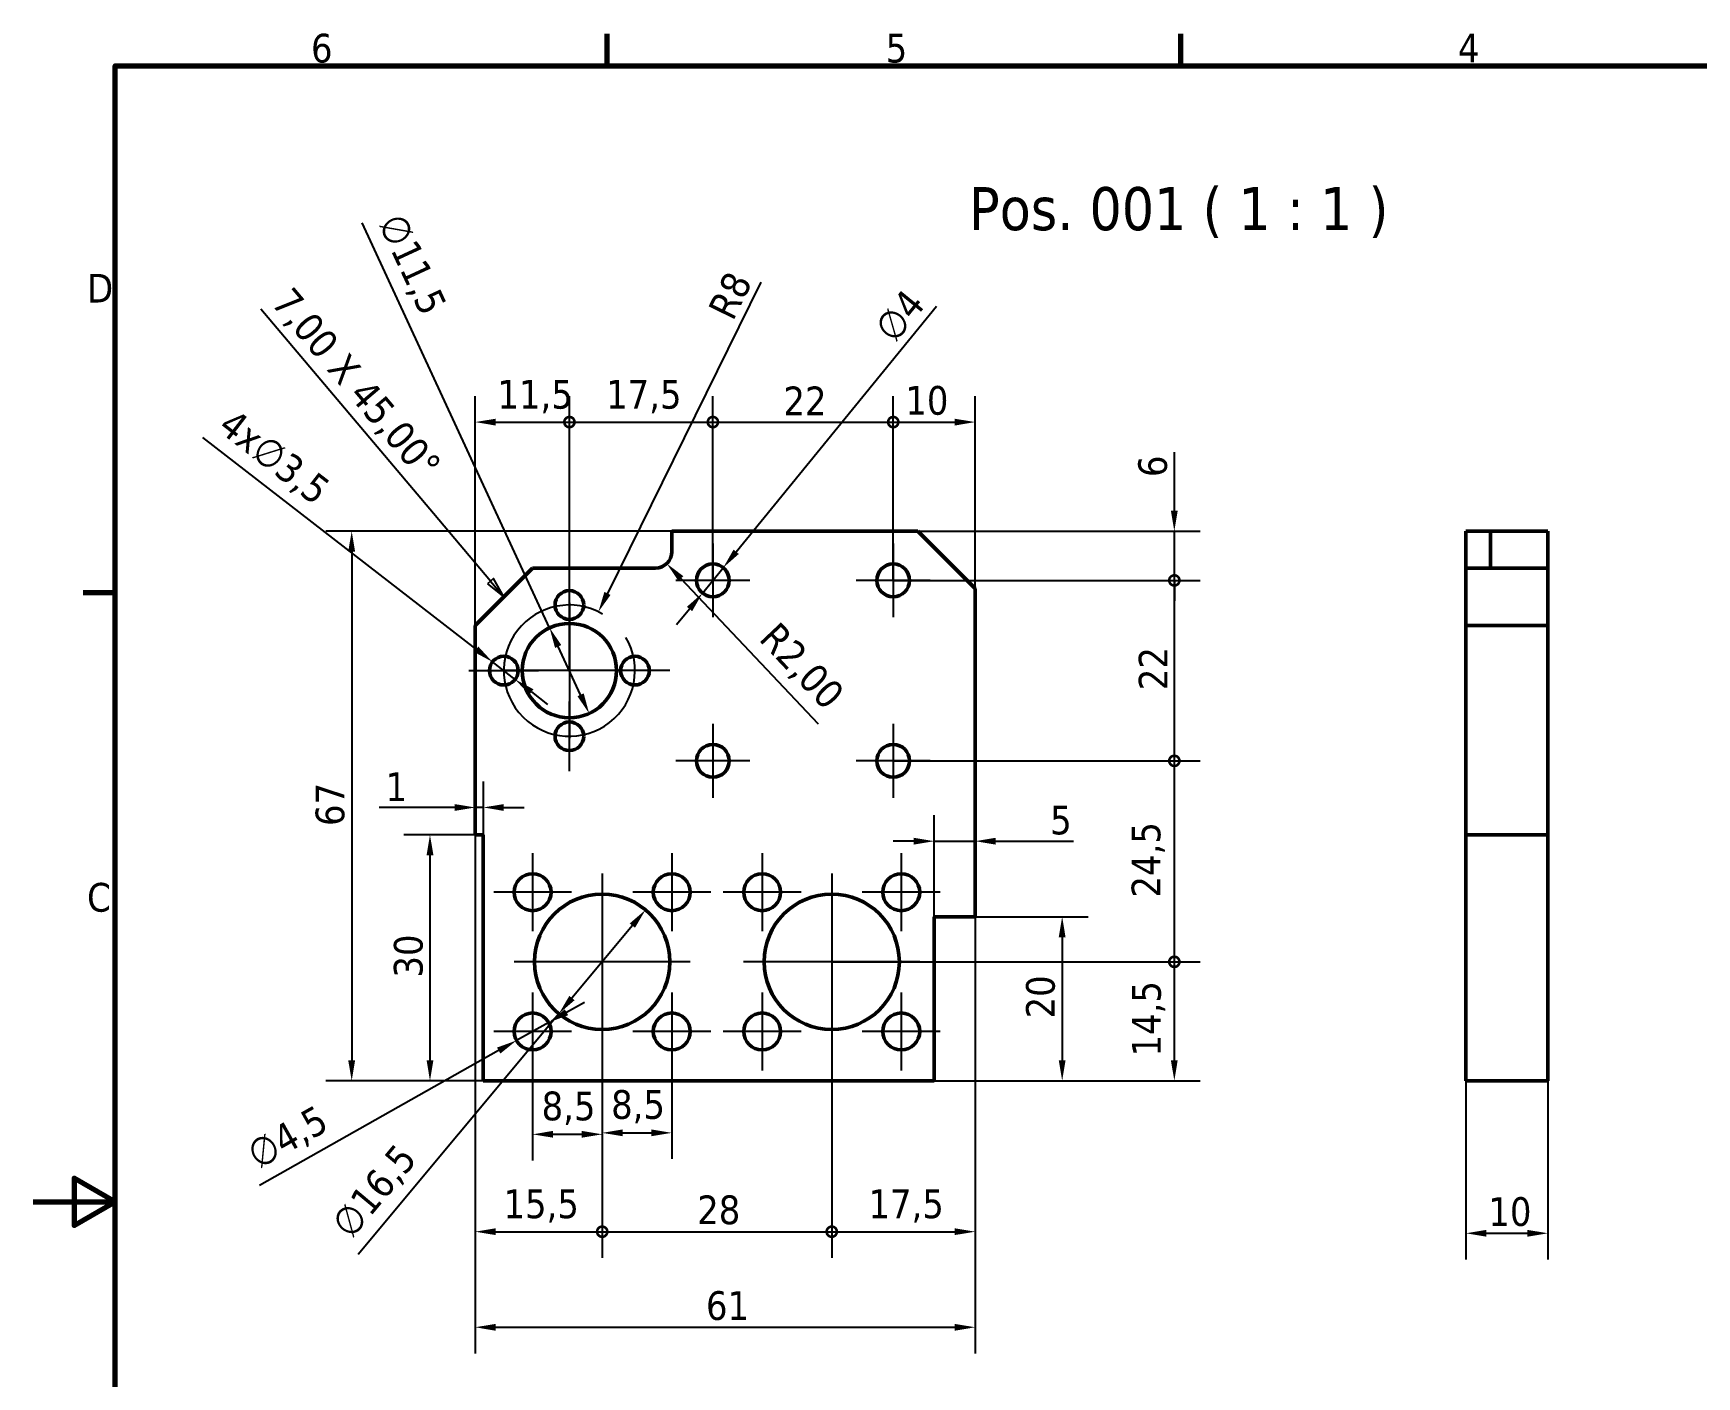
# Model space of a CAD drawing. Header units: millimetres. Extents: x 0 to 420, y 0 to 297.
# Drawn here: x 0 to 202.9, y 127.2 to 291 of the extents above; entities that cross this region are included whole.
import ezdxf

# ---------------------------------------------------------------- set-up
doc = ezdxf.new("R2010")
doc.units = ezdxf.units.MM
for name, color, linetype, lineweight in [('Border (ISO)', 7, 'Continuous', 70), ('Center Mark (ISO)', 7, 'Continuous', 25), ('Centerline (ISO)', 7, 'Continuous', 25), ('Dimension (ISO)', 7, 'Continuous', 25), ('Symbol (ISO)', 7, 'Continuous', 25), ('Visible (ISO)', 7, 'Continuous', 50)]:
    doc.layers.add(name, color=color, linetype=linetype, lineweight=lineweight)
doc.styles.add('Label Text (ISO)', font='tahoma.ttf')
doc.styles.add('Note Text (ISO)', font='tahoma.ttf')
doc.dimstyles.new('Default (ISO)', dxfattribs={"dimtxt": 3.5, "dimasz": 2.5, "dimexe": 3.175, "dimexo": 0, "dimgap": 0.762, "dimtad": 1, "dimrnd": 1e-08, "dimzin": 0, "dimtxsty": 'Note Text (ISO)', "dimcen": 0.09, "dimdle": 10, "dimclrd": 256, "dimclre": 256, "dimclrt": 256, "dimazin": 0, "dimtfac": 1.001486, "dimtmove": 0, "dimatfit": 3, "dimfxl": 1, "dimtolj": 1, "dimtzin": 0, "dimlwd": -1, "dimlwe": -1, "dimarcsym": 0})

# ---------------------------------------------------------------- blocks, each defined once
blk = doc.blocks.new('Borders Default Border')
at = {"layer": 'Border (ISO)'}
for p, q in [((70, 287), (70, 290.9)), ((140, 287), (140, 290.9)), ((10, 222.75), (6.1, 222.75))]:
    blk.add_line(p, q, dxfattribs=at)
at = {"layer": 'Border (ISO)', "flags": 128}
for points in [[(10, 10), (10, 287), (410, 287), (410, 10), (10, 10)], [(0, 148.5), (10, 148.5), (5, 151.39), (5, 145.61), (10, 148.5)]]:
    blk.add_lwpolyline(points, dxfattribs=at)
at = {"layer": 'Border (ISO)', "char_height": 3.5, "attachment_point": 7, "style": 'Note Text (ISO)'}
for s, insert in [('6', (33.88, 287.33)), ('5', (103.98, 287.33)), ('4', (173.78, 287.4)), ('D', (6.57, 258.13)), ('C', (6.56, 183.81))]:
    blk.add_mtext(s, dxfattribs=dict(at, insert=insert))
blk = doc.blocks.new('*D6')
at = {"layer": 'Defpoints', "color": 0, "transparency": 16777216}
for p in [(53.9, 193.26), (114.9, 183.26), (114.9, 133.21)]:
    blk.add_point(p, dxfattribs=at)
at = {"layer": 'Dimension (ISO)', "transparency": 16777216}
for p, q in [((53.9, 193.26), (53.9, 130.03)), ((114.9, 183.26), (114.9, 130.03)), ((56.4, 133.21), (112.4, 133.21))]:
    blk.add_line(p, q, dxfattribs=at)
for points in [[(56.4, 133.62), (56.4, 132.79), (53.9, 133.21)], [(112.4, 133.62), (112.4, 132.79), (114.9, 133.21)]]:
    blk.add_solid(points, dxfattribs=at)
at = {"layer": 'Dimension (ISO)', "transparency": 16777216, "insert": (82.06, 137.61), "char_height": 3.5, "attachment_point": 1, "style": 'Note Text (ISO)'}
blk.add_mtext('\\A1;61', dxfattribs=at)
blk = doc.blocks.new('*D7')
at = {"layer": 'Defpoints', "color": 0, "transparency": 16777216}
for p in [(77.9, 230.26), (38.84, 163.26), (54.9, 163.26)]:
    blk.add_point(p, dxfattribs=at)
at = {"layer": 'Dimension (ISO)', "transparency": 16777216}
for p, q in [((77.9, 230.26), (35.67, 230.26)), ((38.84, 227.76), (38.84, 165.76)), ((54.9, 163.26), (35.67, 163.26))]:
    blk.add_line(p, q, dxfattribs=at)
for points in [[(38.42, 227.76), (39.26, 227.76), (38.84, 230.26)], [(38.42, 165.76), (39.26, 165.76), (38.84, 163.26)]]:
    blk.add_solid(points, dxfattribs=at)
at = {"layer": 'Dimension (ISO)', "transparency": 16777216, "insert": (34.44, 194.32), "char_height": 3.5, "attachment_point": 1, "rotation": 90, "style": 'Note Text (ISO)'}
blk.add_mtext('\\A1;67', dxfattribs=at)
blk = doc.blocks.new('*D8')
at = {"layer": 'Defpoints', "color": 0, "transparency": 16777216}
for p in [(62.98, 218.48), (67.81, 208.04)]:
    blk.add_point(p, dxfattribs=at)
at = {"layer": 'Dimension (ISO)', "transparency": 16777216}
for p, q in [((62.98, 218.48), (40.1, 267.84)), ((66.76, 210.31), (64.03, 216.21))]:
    blk.add_line(p, q, dxfattribs=at)
for points in [[(64.41, 216.38), (63.65, 216.03), (62.98, 218.48)], [(67.14, 210.49), (66.38, 210.14), (67.81, 208.04)]]:
    blk.add_solid(points, dxfattribs=at)
at = {"layer": 'Dimension (ISO)', "transparency": 16777216, "insert": (45.2, 269.36), "char_height": 3.5, "attachment_point": 1, "rotation": 294.8616, "style": 'Note Text (ISO)'}
blk.add_mtext('\\A1;∅11,5', dxfattribs=at)
blk = doc.blocks.new('*D9')
at = {"layer": 'Defpoints', "color": 0, "transparency": 16777216}
for p in [(56.01, 214.33), (58.78, 212.19)]:
    blk.add_point(p, dxfattribs=at)
at = {"layer": 'Dimension (ISO)', "transparency": 16777216}
for p, q in [((54.04, 215.86), (20.67, 241.7)), ((58.78, 212.19), (56.01, 214.33)), ((60.76, 210.66), (62.73, 209.13))]:
    blk.add_line(p, q, dxfattribs=at)
for points in [[(54.29, 216.19), (53.78, 215.53), (56.01, 214.33)], [(61.01, 210.99), (60.5, 210.33), (58.78, 212.19)]]:
    blk.add_solid(points, dxfattribs=at)
at = {"layer": 'Dimension (ISO)', "transparency": 16777216, "insert": (24.49, 245.39), "char_height": 3.5, "attachment_point": 1, "rotation": 322.2489, "style": 'Note Text (ISO)'}
blk.add_mtext('\\A1;\\fTahoma|b0|i0;\\H3.5000;4x∅3,5', dxfattribs=at)
blk = doc.blocks.new('*D10')
at = {"layer": 'Defpoints', "color": 0, "transparency": 16777216}
for p in [(84.16, 225.81), (81.63, 222.71)]:
    blk.add_point(p, dxfattribs=at)
at = {"layer": 'Dimension (ISO)', "transparency": 16777216}
for p, q in [((85.74, 227.75), (110.18, 257.69)), ((81.63, 222.71), (84.16, 225.81)), ((80.05, 220.77), (78.47, 218.84))]:
    blk.add_line(p, q, dxfattribs=at)
for points in [[(85.42, 228.01), (86.06, 227.48), (84.16, 225.81)], [(79.73, 221.04), (80.37, 220.51), (81.63, 222.71)]]:
    blk.add_solid(points, dxfattribs=at)
at = {"layer": 'Dimension (ISO)', "transparency": 16777216, "insert": (102.32, 255.23), "char_height": 3.5, "attachment_point": 1, "rotation": 50.7842, "style": 'Note Text (ISO)'}
blk.add_mtext('\\A1;∅4', dxfattribs=at)
blk = doc.blocks.new('*D11')
at = {"layer": 'Defpoints', "color": 0, "transparency": 16777216}
for p in [(74.68, 184.09), (64.11, 171.43)]:
    blk.add_point(p, dxfattribs=at)
at = {"layer": 'Dimension (ISO)', "transparency": 16777216}
for p, q in [((73.08, 182.17), (65.71, 173.35)), ((64.11, 171.43), (39.62, 142.1))]:
    blk.add_line(p, q, dxfattribs=at)
for points in [[(72.76, 182.44), (73.4, 181.91), (74.68, 184.09)], [(65.39, 173.61), (66.03, 173.08), (64.11, 171.43)]]:
    blk.add_solid(points, dxfattribs=at)
at = {"layer": 'Dimension (ISO)', "transparency": 16777216, "insert": (36.07, 146.06), "char_height": 3.5, "attachment_point": 1, "rotation": 50.1383, "style": 'Note Text (ISO)'}
blk.add_mtext('\\A1;∅16,5', dxfattribs=at)
blk = doc.blocks.new('*D12')
at = {"layer": 'Defpoints', "color": 0, "transparency": 16777216}
for p in [(62.87, 170.38), (58.95, 168.17)]:
    blk.add_point(p, dxfattribs=at)
at = {"layer": 'Dimension (ISO)', "transparency": 16777216}
for p, q in [((65.05, 171.61), (67.23, 172.84)), ((62.87, 170.38), (58.95, 168.17)), ((56.77, 166.94), (27.61, 150.5))]:
    blk.add_line(p, q, dxfattribs=at)
for points in [[(64.84, 171.97), (65.25, 171.25), (62.87, 170.38)], [(56.57, 167.31), (56.98, 166.58), (58.95, 168.17)]]:
    blk.add_solid(points, dxfattribs=at)
at = {"layer": 'Dimension (ISO)', "transparency": 16777216, "insert": (25.69, 155.46), "char_height": 3.5, "attachment_point": 1, "rotation": 29.4089, "style": 'Note Text (ISO)'}
blk.add_mtext('\\A1;∅4,5', dxfattribs=at)
blk = doc.blocks.new('_DotSmall')
at = {"color": 0, "linetype": 'ByBlock', "const_width": 0.5}
blk.add_lwpolyline([(-0.0625, 0, 1), (0.0625, 0, 1)], format="xyb", close=True, dxfattribs=at)
blk = doc.blocks.new('*D13')
at = {"layer": 'Defpoints', "color": 0, "transparency": 16777216}
for p in [(53.9, 193.26), (69.4, 177.76), (69.4, 144.86)]:
    blk.add_point(p, dxfattribs=at)
at = {"layer": 'Dimension (ISO)', "transparency": 16777216}
for p, q in [((53.9, 193.26), (53.9, 141.69)), ((69.4, 177.76), (69.4, 141.69)), ((56.4, 144.86), (69.4, 144.86))]:
    blk.add_line(p, q, dxfattribs=at)
blk.add_solid([(56.4, 145.28), (56.4, 144.45), (53.9, 144.86)], dxfattribs=at)
at = {"layer": 'Dimension (ISO)', "transparency": 16777216, "xscale": 2.5, "yscale": 2.5, "zscale": 2.5}
blk.add_blockref('_DotSmall', (69.4, 144.86), dxfattribs=at)
at = {"layer": 'Dimension (ISO)', "transparency": 16777216, "insert": (57.36, 150.01), "char_height": 3.5, "attachment_point": 1, "style": 'Note Text (ISO)'}
blk.add_mtext('\\A1;15,5', dxfattribs=at)
blk = doc.blocks.new('*D15')
at = {"layer": 'Defpoints', "color": 0, "transparency": 16777216}
for p in [(69.4, 177.76), (97.4, 177.76), (97.4, 144.86)]:
    blk.add_point(p, dxfattribs=at)
at = {"layer": 'Dimension (ISO)', "transparency": 16777216}
for p, q in [((69.4, 177.76), (69.4, 141.69)), ((97.4, 177.76), (97.4, 141.69)), ((69.4, 144.86), (97.4, 144.86))]:
    blk.add_line(p, q, dxfattribs=at)
at = {"layer": 'Dimension (ISO)', "transparency": 16777216, "xscale": 2.5, "yscale": 2.5, "zscale": 2.5, "rotation": 180}
blk.add_blockref('_DotSmall', (69.4, 144.86), dxfattribs=at)
at = {"layer": 'Dimension (ISO)', "transparency": 16777216, "xscale": 2.5, "yscale": 2.5, "zscale": 2.5}
blk.add_blockref('_DotSmall', (97.4, 144.86), dxfattribs=at)
at = {"layer": 'Dimension (ISO)', "transparency": 16777216, "insert": (80.99, 149.28), "char_height": 3.5, "attachment_point": 1, "style": 'Note Text (ISO)'}
blk.add_mtext('\\A1;28', dxfattribs=at)
blk = doc.blocks.new('*D16')
at = {"layer": 'Defpoints', "color": 0, "transparency": 16777216}
for p in [(114.9, 183.26), (97.4, 177.76), (114.9, 144.86)]:
    blk.add_point(p, dxfattribs=at)
at = {"layer": 'Dimension (ISO)', "transparency": 16777216}
for p, q in [((114.9, 183.26), (114.9, 141.69)), ((97.4, 177.76), (97.4, 141.69)), ((97.4, 144.86), (112.4, 144.86))]:
    blk.add_line(p, q, dxfattribs=at)
blk.add_solid([(112.4, 145.28), (112.4, 144.45), (114.9, 144.86)], dxfattribs=at)
at = {"layer": 'Dimension (ISO)', "transparency": 16777216, "xscale": 2.5, "yscale": 2.5, "zscale": 2.5, "rotation": 180}
blk.add_blockref('_DotSmall', (97.4, 144.86), dxfattribs=at)
at = {"layer": 'Dimension (ISO)', "transparency": 16777216, "insert": (101.88, 150.01), "char_height": 3.5, "attachment_point": 1, "style": 'Note Text (ISO)'}
blk.add_mtext('\\A1;17,5', dxfattribs=at)
blk = doc.blocks.new('*D17')
at = {"layer": 'Defpoints', "color": 0, "transparency": 16777216}
for p in [(69.4, 167.01), (60.91, 164.53), (60.91, 156.73)]:
    blk.add_point(p, dxfattribs=at)
at = {"layer": 'Dimension (ISO)', "transparency": 16777216}
for p, q in [((69.4, 167.01), (69.4, 153.56)), ((60.91, 164.53), (60.91, 153.56)), ((66.9, 156.73), (63.41, 156.73))]:
    blk.add_line(p, q, dxfattribs=at)
for points in [[(63.41, 157.15), (63.41, 156.32), (60.91, 156.73)], [(66.9, 157.15), (66.9, 156.32), (69.4, 156.73)]]:
    blk.add_solid(points, dxfattribs=at)
at = {"layer": 'Dimension (ISO)', "transparency": 16777216, "insert": (62.01, 161.94), "char_height": 3.5, "attachment_point": 1, "style": 'Note Text (ISO)'}
blk.add_mtext('\\A1;8,5', dxfattribs=at)
blk = doc.blocks.new('*D18')
at = {"layer": 'Defpoints', "color": 0, "transparency": 16777216}
for p in [(69.4, 167.01), (77.88, 164.53), (77.88, 156.91)]:
    blk.add_point(p, dxfattribs=at)
at = {"layer": 'Dimension (ISO)', "transparency": 16777216}
for p, q in [((69.4, 167.01), (69.4, 153.74)), ((77.88, 164.53), (77.88, 153.74)), ((71.9, 156.91), (75.38, 156.91))]:
    blk.add_line(p, q, dxfattribs=at)
for points in [[(71.9, 157.33), (71.9, 156.5), (69.4, 156.91)], [(75.38, 157.33), (75.38, 156.5), (77.88, 156.91)]]:
    blk.add_solid(points, dxfattribs=at)
at = {"layer": 'Dimension (ISO)', "transparency": 16777216, "insert": (70.49, 162.12), "char_height": 3.5, "attachment_point": 1, "style": 'Note Text (ISO)'}
blk.add_mtext('\\A1;8,5', dxfattribs=at)
blk = doc.blocks.new('*D19')
at = {"layer": 'Defpoints', "color": 0, "transparency": 16777216}
for p in [(97.4, 177.76), (139.19, 177.76), (109.9, 163.26)]:
    blk.add_point(p, dxfattribs=at)
at = {"layer": 'Dimension (ISO)', "transparency": 16777216}
for p, q in [((97.4, 177.76), (142.36, 177.76)), ((139.19, 165.76), (139.19, 177.76)), ((109.9, 163.26), (142.36, 163.26))]:
    blk.add_line(p, q, dxfattribs=at)
blk.add_solid([(138.77, 165.76), (139.6, 165.76), (139.19, 163.26)], dxfattribs=at)
at = {"layer": 'Dimension (ISO)', "transparency": 16777216, "xscale": 2.5, "yscale": 2.5, "zscale": 2.5, "rotation": 90}
blk.add_blockref('_DotSmall', (139.19, 177.76), dxfattribs=at)
at = {"layer": 'Dimension (ISO)', "transparency": 16777216, "insert": (134.04, 166.22), "char_height": 3.5, "attachment_point": 1, "rotation": 90, "style": 'Note Text (ISO)'}
blk.add_mtext('\\A1;14,5', dxfattribs=at)
blk = doc.blocks.new('*D20')
at = {"layer": 'Defpoints', "color": 0, "transparency": 16777216}
for p in [(104.9, 202.26), (139.19, 202.26), (97.4, 177.76)]:
    blk.add_point(p, dxfattribs=at)
at = {"layer": 'Dimension (ISO)', "transparency": 16777216}
for p, q in [((104.9, 202.26), (142.36, 202.26)), ((139.19, 177.76), (139.19, 202.26)), ((97.4, 177.76), (142.36, 177.76))]:
    blk.add_line(p, q, dxfattribs=at)
at = {"layer": 'Dimension (ISO)', "transparency": 16777216, "xscale": 2.5, "yscale": 2.5, "zscale": 2.5}
for p, rotation in [((139.19, 202.26), 90), ((139.19, 177.76), 270)]:
    blk.add_blockref('_DotSmall', p, dxfattribs=dict(at, rotation=rotation))
at = {"layer": 'Dimension (ISO)', "transparency": 16777216, "insert": (133.98, 185.6), "char_height": 3.5, "attachment_point": 1, "rotation": 90, "style": 'Note Text (ISO)'}
blk.add_mtext('\\A1;24,5', dxfattribs=at)
blk = doc.blocks.new('*D21')
at = {"layer": 'Defpoints', "color": 0, "transparency": 16777216}
for p in [(104.9, 224.26), (139.19, 224.26), (104.9, 202.26)]:
    blk.add_point(p, dxfattribs=at)
at = {"layer": 'Dimension (ISO)', "transparency": 16777216}
for p, q in [((104.9, 224.26), (142.36, 224.26)), ((139.19, 202.26), (139.19, 224.26)), ((104.9, 202.26), (142.36, 202.26))]:
    blk.add_line(p, q, dxfattribs=at)
at = {"layer": 'Dimension (ISO)', "transparency": 16777216, "xscale": 2.5, "yscale": 2.5, "zscale": 2.5}
for p, rotation in [((139.19, 224.26), 90), ((139.19, 202.26), 270)]:
    blk.add_blockref('_DotSmall', p, dxfattribs=dict(at, rotation=rotation))
at = {"layer": 'Dimension (ISO)', "transparency": 16777216, "insert": (134.85, 210.88), "char_height": 3.5, "attachment_point": 1, "rotation": 90, "style": 'Note Text (ISO)'}
blk.add_mtext('\\A1;22', dxfattribs=at)
blk = doc.blocks.new('*D22')
at = {"layer": 'Defpoints', "color": 0, "transparency": 16777216}
for p in [(107.9, 230.26), (139.19, 230.26), (104.9, 224.26)]:
    blk.add_point(p, dxfattribs=at)
at = {"layer": 'Dimension (ISO)', "transparency": 16777216}
for p, q in [((139.19, 232.76), (139.19, 239.89)), ((107.9, 230.26), (142.36, 230.26)), ((139.19, 224.26), (139.19, 230.26)), ((104.9, 224.26), (142.36, 224.26)), ((139.19, 224.26), (139.19, 221.76))]:
    blk.add_line(p, q, dxfattribs=at)
blk.add_solid([(138.77, 232.76), (139.6, 232.76), (139.19, 230.26)], dxfattribs=at)
at = {"layer": 'Dimension (ISO)', "transparency": 16777216, "xscale": 2.5, "yscale": 2.5, "zscale": 2.5, "rotation": 90}
blk.add_blockref('_DotSmall', (139.19, 224.26), dxfattribs=at)
at = {"layer": 'Dimension (ISO)', "transparency": 16777216, "insert": (134.79, 236.86), "char_height": 3.5, "attachment_point": 1, "rotation": 90, "style": 'Note Text (ISO)'}
blk.add_mtext('\\A1;6', dxfattribs=at)
blk = doc.blocks.new('*D23')
at = {"layer": 'Defpoints', "color": 0, "transparency": 16777216}
for p in [(174.76, 163.26), (184.76, 163.26), (184.76, 144.67)]:
    blk.add_point(p, dxfattribs=at)
at = {"layer": 'Dimension (ISO)', "transparency": 16777216}
for p, q in [((174.76, 163.26), (174.76, 141.49)), ((184.76, 163.26), (184.76, 141.49)), ((177.26, 144.67), (182.26, 144.67))]:
    blk.add_line(p, q, dxfattribs=at)
for points in [[(177.26, 145.08), (177.26, 144.25), (174.76, 144.67)], [(182.26, 145.08), (182.26, 144.25), (184.76, 144.67)]]:
    blk.add_solid(points, dxfattribs=at)
at = {"layer": 'Dimension (ISO)', "transparency": 16777216, "insert": (177.5, 149.07), "char_height": 3.5, "attachment_point": 1, "style": 'Note Text (ISO)'}
blk.add_mtext('\\A1;10', dxfattribs=at)
blk = doc.blocks.new('Chamfer Note1')
at = {"layer": 'Symbol (ISO)'}
for p, q in [((48.82, 232.42), (27.76, 257.34)), ((55.78, 224.17), (48.82, 232.42)), ((56.16, 224.49), (55.4, 223.85)), ((55.4, 223.85), (57.4, 222.26)), ((55.78, 224.17), (57.4, 222.26)), ((57.4, 222.26), (56.16, 224.49))]:
    blk.add_line(p, q, dxfattribs=at)
at = {"layer": 'Symbol (ISO)', "flags": 128}
blk.add_lwpolyline([(55.4, 223.85), (57.4, 222.26), (56.16, 224.49), (55.4, 223.85)], dxfattribs=at)
at = {"layer": 'Symbol (ISO)'}
blk.add_solid([(55.4, 223.85), (57.4, 222.26), (56.16, 224.49), (55.4, 223.85)], dxfattribs=at)
at = {"layer": 'Symbol (ISO)', "insert": (28.49, 257.66), "char_height": 3.5, "attachment_point": 7, "rotation": 310.1937, "style": 'Note Text (ISO)'}
blk.add_mtext('7,00 X 45,00°', dxfattribs=at)
blk = doc.blocks.new('*D25')
at = {"layer": 'Defpoints', "color": 0, "transparency": 16777216}
for p in [(68.94, 220.43), (65.4, 213.26)]:
    blk.add_point(p, dxfattribs=at)
at = {"layer": 'Dimension (ISO)', "transparency": 16777216}
blk.add_line((88.75, 260.6), (70.04, 222.68), dxfattribs=at)
blk.add_solid([(69.67, 222.86), (70.42, 222.49), (68.94, 220.43)], dxfattribs=at)
at = {"layer": 'Dimension (ISO)', "transparency": 16777216, "insert": (82.2, 257.31), "char_height": 3.5, "attachment_point": 1, "rotation": 63.7349, "style": 'Note Text (ISO)'}
blk.add_mtext('\\A1;R8', dxfattribs=at)
blk = doc.blocks.new('*D26')
at = {"layer": 'Defpoints', "color": 0, "transparency": 16777216}
for p in [(65.4, 243.56), (53.9, 218.76), (65.4, 213.26)]:
    blk.add_point(p, dxfattribs=at)
at = {"layer": 'Dimension (ISO)', "transparency": 16777216}
for p, q in [((53.9, 218.76), (53.9, 246.73)), ((65.4, 213.26), (65.4, 246.73)), ((56.4, 243.56), (65.4, 243.56))]:
    blk.add_line(p, q, dxfattribs=at)
blk.add_solid([(56.4, 243.97), (56.4, 243.14), (53.9, 243.56)], dxfattribs=at)
at = {"layer": 'Dimension (ISO)', "transparency": 16777216, "xscale": 2.5, "yscale": 2.5, "zscale": 2.5}
blk.add_blockref('_DotSmall', (65.4, 243.56), dxfattribs=at)
at = {"layer": 'Dimension (ISO)', "transparency": 16777216, "insert": (56.62, 248.7), "char_height": 3.5, "attachment_point": 1, "style": 'Note Text (ISO)'}
blk.add_mtext('\\A1;11,5', dxfattribs=at)
blk = doc.blocks.new('*D27')
at = {"layer": 'Defpoints', "color": 0, "transparency": 16777216}
for p in [(82.9, 243.56), (82.9, 224.26), (65.4, 213.26)]:
    blk.add_point(p, dxfattribs=at)
at = {"layer": 'Dimension (ISO)', "transparency": 16777216}
for p, q in [((65.4, 213.26), (65.4, 246.73)), ((82.9, 224.26), (82.9, 246.73)), ((65.4, 243.56), (82.9, 243.56))]:
    blk.add_line(p, q, dxfattribs=at)
at = {"layer": 'Dimension (ISO)', "transparency": 16777216, "xscale": 2.5, "yscale": 2.5, "zscale": 2.5, "rotation": 180}
blk.add_blockref('_DotSmall', (65.4, 243.56), dxfattribs=at)
at = {"layer": 'Dimension (ISO)', "transparency": 16777216, "xscale": 2.5, "yscale": 2.5, "zscale": 2.5}
blk.add_blockref('_DotSmall', (82.9, 243.56), dxfattribs=at)
at = {"layer": 'Dimension (ISO)', "transparency": 16777216, "insert": (69.88, 248.7), "char_height": 3.5, "attachment_point": 1, "style": 'Note Text (ISO)'}
blk.add_mtext('\\A1;17,5', dxfattribs=at)
blk = doc.blocks.new('*D28')
at = {"layer": 'Defpoints', "color": 0, "transparency": 16777216}
for p in [(104.9, 243.56), (82.9, 224.26), (104.9, 224.26)]:
    blk.add_point(p, dxfattribs=at)
at = {"layer": 'Dimension (ISO)', "transparency": 16777216}
for p, q in [((82.9, 224.26), (82.9, 246.73)), ((104.9, 224.26), (104.9, 246.73)), ((82.9, 243.56), (104.9, 243.56))]:
    blk.add_line(p, q, dxfattribs=at)
at = {"layer": 'Dimension (ISO)', "transparency": 16777216, "xscale": 2.5, "yscale": 2.5, "zscale": 2.5, "rotation": 180}
blk.add_blockref('_DotSmall', (82.9, 243.56), dxfattribs=at)
at = {"layer": 'Dimension (ISO)', "transparency": 16777216, "xscale": 2.5, "yscale": 2.5, "zscale": 2.5}
blk.add_blockref('_DotSmall', (104.9, 243.56), dxfattribs=at)
at = {"layer": 'Dimension (ISO)', "transparency": 16777216, "insert": (91.51, 247.89), "char_height": 3.5, "attachment_point": 1, "style": 'Note Text (ISO)'}
blk.add_mtext('\\A1;22', dxfattribs=at)
blk = doc.blocks.new('*D29')
at = {"layer": 'Defpoints', "color": 0, "transparency": 16777216}
for p in [(114.9, 243.56), (104.9, 224.26), (114.9, 223.26)]:
    blk.add_point(p, dxfattribs=at)
at = {"layer": 'Dimension (ISO)', "transparency": 16777216}
for p, q in [((104.9, 224.26), (104.9, 246.73)), ((114.9, 223.26), (114.9, 246.73)), ((104.9, 243.56), (112.4, 243.56))]:
    blk.add_line(p, q, dxfattribs=at)
blk.add_solid([(112.4, 243.97), (112.4, 243.14), (114.9, 243.56)], dxfattribs=at)
at = {"layer": 'Dimension (ISO)', "transparency": 16777216, "xscale": 2.5, "yscale": 2.5, "zscale": 2.5, "rotation": 180}
blk.add_blockref('_DotSmall', (104.9, 243.56), dxfattribs=at)
at = {"layer": 'Dimension (ISO)', "transparency": 16777216, "insert": (106.38, 247.96), "char_height": 3.5, "attachment_point": 1, "style": 'Note Text (ISO)'}
blk.add_mtext('\\A1;10', dxfattribs=at)
blk = doc.blocks.new('*D30')
at = {"layer": 'Defpoints', "color": 0, "transparency": 16777216}
for p in [(53.9, 196.04), (54.9, 196.58), (54.9, 193.26)]:
    blk.add_point(p, dxfattribs=at)
at = {"layer": 'Dimension (ISO)', "transparency": 16777216}
for p, q in [((54.9, 193.26), (54.9, 199.75)), ((51.4, 196.58), (42.21, 196.58)), ((54.9, 196.58), (53.9, 196.58)), ((57.4, 196.58), (59.9, 196.58))]:
    blk.add_line(p, q, dxfattribs=at)
for points in [[(51.4, 196.99), (51.4, 196.16), (53.9, 196.58)], [(57.4, 196.99), (57.4, 196.16), (54.9, 196.58)]]:
    blk.add_solid(points, dxfattribs=at)
at = {"layer": 'Dimension (ISO)', "transparency": 16777216, "insert": (42.97, 200.85), "char_height": 3.5, "attachment_point": 1, "style": 'Note Text (ISO)'}
blk.add_mtext('\\A1;1', dxfattribs=at)
blk = doc.blocks.new('*D31')
at = {"layer": 'Defpoints', "color": 0, "transparency": 16777216}
for p in [(114.9, 193), (114.9, 192.47), (109.9, 183.26)]:
    blk.add_point(p, dxfattribs=at)
at = {"layer": 'Dimension (ISO)', "transparency": 16777216}
for p, q in [((109.9, 183.26), (109.9, 195.64)), ((107.4, 192.47), (104.9, 192.47)), ((109.9, 192.47), (114.9, 192.47)), ((117.4, 192.47), (126.89, 192.47))]:
    blk.add_line(p, q, dxfattribs=at)
for points in [[(107.4, 192.88), (107.4, 192.05), (109.9, 192.47)], [(117.4, 192.88), (117.4, 192.05), (114.9, 192.47)]]:
    blk.add_solid(points, dxfattribs=at)
at = {"layer": 'Dimension (ISO)', "transparency": 16777216, "insert": (124.04, 196.8), "char_height": 3.5, "attachment_point": 1, "style": 'Note Text (ISO)'}
blk.add_mtext('\\A1;5', dxfattribs=at)
blk = doc.blocks.new('*D32')
at = {"layer": 'Defpoints', "color": 0, "transparency": 16777216}
for p in [(75.9, 227.76), (77.27, 226.31)]:
    blk.add_point(p, dxfattribs=at)
at = {"layer": 'Dimension (ISO)', "transparency": 16777216}
blk.add_line((95.77, 206.75), (78.99, 224.49), dxfattribs=at)
blk.add_solid([(79.29, 224.78), (78.69, 224.21), (77.27, 226.31)], dxfattribs=at)
at = {"layer": 'Dimension (ISO)', "transparency": 16777216, "insert": (90.93, 219.44), "char_height": 3.5, "attachment_point": 1, "rotation": 313.4034, "style": 'Note Text (ISO)'}
blk.add_mtext('\\A1;R2,00', dxfattribs=at)
blk = doc.blocks.new('*D33')
at = {"layer": 'Defpoints', "color": 0, "transparency": 16777216}
for p in [(53.9, 193.26), (48.39, 163.26), (54.9, 163.26)]:
    blk.add_point(p, dxfattribs=at)
at = {"layer": 'Dimension (ISO)', "transparency": 16777216}
for p, q in [((53.9, 193.26), (45.22, 193.26)), ((48.39, 190.76), (48.39, 165.76)), ((54.9, 163.26), (45.22, 163.26))]:
    blk.add_line(p, q, dxfattribs=at)
for points in [[(47.98, 190.76), (48.81, 190.76), (48.39, 193.26)], [(47.98, 165.76), (48.81, 165.76), (48.39, 163.26)]]:
    blk.add_solid(points, dxfattribs=at)
at = {"layer": 'Dimension (ISO)', "transparency": 16777216, "insert": (43.99, 175.84), "char_height": 3.5, "attachment_point": 1, "rotation": 90, "style": 'Note Text (ISO)'}
blk.add_mtext('\\A1;30', dxfattribs=at)
blk = doc.blocks.new('*D34')
at = {"layer": 'Defpoints', "color": 0, "transparency": 16777216}
for p in [(114.9, 183.26), (109.9, 163.26), (125.51, 163.26)]:
    blk.add_point(p, dxfattribs=at)
at = {"layer": 'Dimension (ISO)', "transparency": 16777216}
for p, q in [((114.9, 183.26), (128.68, 183.26)), ((125.51, 180.76), (125.51, 165.76)), ((109.9, 163.26), (128.68, 163.26))]:
    blk.add_line(p, q, dxfattribs=at)
for points in [[(125.09, 180.76), (125.92, 180.76), (125.51, 183.26)], [(125.09, 165.76), (125.92, 165.76), (125.51, 163.26)]]:
    blk.add_solid(points, dxfattribs=at)
at = {"layer": 'Dimension (ISO)', "transparency": 16777216, "insert": (121.1, 170.86), "char_height": 3.5, "attachment_point": 1, "rotation": 90, "style": 'Note Text (ISO)'}
blk.add_mtext('\\A1;20', dxfattribs=at)

msp = doc.modelspace()

# ---------------------------------------------------------------- linework, layer by layer
at = {"layer": 'Center Mark (ISO)', "linetype": 'Continuous'}
for p, q in [((82.896, 228.761), (82.896, 219.761)), ((104.896, 228.761), (104.896, 219.761)), ((65.396, 217.011), (65.396, 225.511)), ((87.396, 224.261), (78.396, 224.261)), ((109.396, 224.261), (100.396, 224.261)), ((65.396, 221.511), (65.396, 205.011)), ((53.146, 213.261), (61.646, 213.261)), ((73.646, 213.261), (57.146, 213.261)), ((77.646, 213.261), (69.146, 213.261)), ((65.396, 201.011), (65.396, 209.511)), ((82.896, 206.761), (82.896, 197.761)), ((104.896, 206.761), (104.896, 197.761)), ((87.396, 202.261), (78.396, 202.261)), ((109.396, 202.261), (100.396, 202.261)), ((60.911, 190.996), (60.911, 181.496)), ((77.881, 190.996), (77.881, 181.496)), ((88.911, 190.996), (88.911, 181.496)), ((105.881, 190.996), (105.881, 181.496)), ((69.396, 188.511), (69.396, 167.011)), ((97.396, 188.511), (97.396, 167.011)), ((65.661, 186.246), (56.161, 186.246)), ((82.631, 186.246), (73.131, 186.246)), ((93.661, 186.246), (84.161, 186.246)), ((110.631, 186.246), (101.131, 186.246)), ((80.146, 177.761), (58.646, 177.761)), ((108.146, 177.761), (86.646, 177.761)), ((60.911, 174.026), (60.911, 164.526)), ((77.881, 174.026), (77.881, 164.526)), ((88.911, 174.026), (88.911, 164.526)), ((105.881, 174.026), (105.881, 164.526)), ((65.661, 169.276), (56.161, 169.276)), ((82.631, 169.276), (73.131, 169.276)), ((93.661, 169.276), (84.161, 169.276)), ((110.631, 169.276), (101.131, 169.276))]:
    msp.add_line(p, q, dxfattribs=at)
at = {"layer": 'Centerline (ISO)', "linetype": 'Continuous'}
msp.add_arc((65.396, 213.261), 8, 59.56162, 30.43838, dxfattribs=at)
at = {"layer": 'Visible (ISO)'}
for p, q in [((107.896, 230.261), (77.896, 230.261)), ((77.896, 230.261), (77.896, 227.761)), ((107.896, 230.261), (114.896, 223.261)), ((174.764, 225.761), (174.764, 230.261)), ((174.764, 230.261), (177.764, 230.261)), ((177.764, 230.261), (184.764, 230.261)), ((177.764, 227.761), (177.764, 230.261)), ((184.764, 230.261), (184.764, 227.761)), ((177.764, 227.761), (177.764, 225.761)), ((184.764, 225.761), (184.764, 227.761)), ((53.896, 218.761), (60.896, 225.761)), ((75.896, 225.761), (60.896, 225.761)), ((184.764, 225.761), (174.764, 225.761)), ((174.764, 225.761), (174.764, 218.761)), ((184.764, 218.761), (184.764, 225.761)), ((114.896, 183.261), (114.896, 223.261)), ((53.896, 218.761), (53.896, 193.261)), ((174.764, 218.761), (184.764, 218.761)), ((174.764, 218.761), (174.764, 193.261)), ((184.764, 218.761), (184.764, 193.261)), ((53.896, 193.261), (54.896, 193.261)), ((54.896, 193.261), (54.896, 163.261)), ((174.764, 163.261), (174.764, 193.261)), ((174.764, 193.261), (184.764, 193.261)), ((184.764, 193.261), (184.764, 163.261)), ((109.896, 163.261), (109.896, 183.261)), ((109.896, 183.261), (114.896, 183.261)), ((54.896, 163.261), (109.896, 163.261)), ((184.764, 163.261), (174.764, 163.261))]:
    msp.add_line(p, q, dxfattribs=at)
for centre, radius in [((82.896, 224.261), 2), ((104.896, 224.261), 2), ((65.396, 221.261), 1.75), ((65.396, 213.261), 5.75), ((57.396, 213.261), 1.75), ((73.396, 213.261), 1.75), ((65.396, 205.261), 1.75), ((82.896, 202.261), 2), ((104.896, 202.261), 2), ((60.911, 186.246), 2.25), ((77.881, 186.246), 2.25), ((88.911, 186.246), 2.25), ((105.881, 186.246), 2.25), ((69.396, 177.761), 8.25), ((97.396, 177.761), 8.25), ((60.911, 169.276), 2.25), ((77.881, 169.276), 2.25), ((88.911, 169.276), 2.25), ((105.881, 169.276), 2.25)]:
    msp.add_circle(centre, radius, dxfattribs=at)
msp.add_arc((75.896, 227.761), 2, 270, 0, dxfattribs=at)

# ---------------------------------------------------------------- block references
msp.add_blockref('Borders Default Border', (0, 0))
at = {"layer": 'Symbol (ISO)'}
msp.add_blockref('Chamfer Note1', (0, 0), dxfattribs=at)

# ---------------------------------------------------------------- texts
at = {"layer": 'Symbol (ISO)', "insert": (114.155, 266.007), "char_height": 5.25, "attachment_point": 7, "style": 'Label Text (ISO)'}
msp.add_mtext('Pos. 001 ( 1 : 1 )', dxfattribs=at)

# ---------------------------------------------------------------- dimensions: what is measured, and where the dimension line sits
at = {"layer": 'Dimension (ISO)'}
for p1, p2, override, picture, middle in [((67.814, 208.044), (62.979, 218.478), {"dimgap": 0.762, "dimdec": 1, "dimlfac": 1, "dimtol": 0, "dimlim": 0, "dimtp": 0, "dimtm": 0, "dimtdec": 2, "dimatfit": 2}, '*D8', (43.093, 261.393)), ((81.632, 222.711), (84.161, 225.81), {"dimgap": 0.762, "dimdec": 0, "dimlfac": 1, "dimtol": 0, "dimlim": 0, "dimtp": 0, "dimtm": 0, "dimtdec": 2, "dimatfit": 2}, '*D10', (107.765, 254.736)), ((74.684, 184.094), (64.108, 171.428), {"dimgap": 0.762, "dimdec": 1, "dimlfac": 1, "dimtol": 0, "dimlim": 0, "dimtp": 0, "dimtm": 0, "dimtdec": 2, "dimatfit": 2}, '*D11', (44.178, 147.559)), ((62.871, 170.38), (58.951, 168.171), {"dimgap": 0.762, "dimdec": 1, "dimlfac": 1, "dimtol": 0, "dimlim": 0, "dimtp": 0, "dimtm": 0, "dimtdec": 2, "dimatfit": 2}, '*D12', (32.655, 153.349))]:
    dim = msp.add_diameter_dim_2p(p1=p1, p2=p2, dimstyle='Default (ISO)', override=override, dxfattribs=at)
    dim.commit()
    dim.dimension.update_dxf_attribs({"geometry": picture, "text_midpoint": middle, "dimtype": 163})
for center, mpoint, override, picture, middle in [((65.396, 213.261), (68.936, 220.435), {"dimgap": 0.762, "dimdec": 0, "dimlfac": 1, "dimcen": 0, "dimtol": 0, "dimlim": 0, "dimtp": 0, "dimtm": 0, "dimtdec": 2, "dimtofl": 0}, '*D25', (87.292, 257.632)), ((75.896, 227.761), (77.27, 226.308), {"dimgap": 0.762, "dimdec": 2, "dimlfac": 1, "dimcen": 0, "dimtol": 0, "dimlim": 0, "dimtp": 0, "dimtm": 0, "dimtdec": 2, "dimtofl": 0}, '*D32', (91.197, 211.583))]:
    dim = msp.add_radius_dim(center=center, mpoint=mpoint, dimstyle='Default (ISO)', override=override, dxfattribs=at)
    dim.commit()
    dim.dimension.update_dxf_attribs({"geometry": picture, "text_midpoint": middle, "dimtype": 164})
for base, p1, p2, angle, override, picture, middle in [((65.396, 243.557), (53.896, 218.761), (65.396, 213.261), 180, {"dimgap": 0.762, "dimdec": 1, "dimblk2": 'DotSmall', "dimsah": 1, "dimdle": 0, "dimtol": 0, "dimlim": 0, "dimtp": 0, "dimtm": 0, "dimtdec": 2, "dimtofl": 0, "dimatfit": 1}, '*D26', (60.896, 243.557)), ((82.896, 243.557), (65.396, 213.261), (82.896, 224.261), 180, {"dimgap": 0.762, "dimdec": 1, "dimblk1": 'DotSmall', "dimblk2": 'DotSmall', "dimsah": 1, "dimdle": 0, "dimtol": 0, "dimlim": 0, "dimtp": 0, "dimtm": 0, "dimtdec": 2, "dimtofl": 0, "dimatfit": 1}, '*D27', (74.156, 243.557)), ((104.896, 243.557), (82.896, 224.261), (104.896, 224.261), 180, {"dimgap": 0.762, "dimdec": 0, "dimblk1": 'DotSmall', "dimblk2": 'DotSmall', "dimsah": 1, "dimdle": 0, "dimtol": 0, "dimlim": 0, "dimtp": 0, "dimtm": 0, "dimtdec": 2, "dimtofl": 0, "dimatfit": 1}, '*D28', (93.906, 243.557)), ((114.896, 243.557), (104.896, 224.261), (114.896, 223.261), 180, {"dimgap": 0.762, "dimdec": 0, "dimblk1": 'DotSmall', "dimsah": 1, "dimdle": 0, "dimtol": 0, "dimlim": 0, "dimtp": 0, "dimtm": 0, "dimtdec": 2, "dimtofl": 0, "dimatfit": 1}, '*D29', (108.646, 243.557)), ((139.187, 230.261), (104.896, 224.261), (107.896, 230.261), 90, {"dimgap": 0.762, "dimdec": 0, "dimblk1": 'DotSmall', "dimsah": 1, "dimdle": 0, "dimtol": 0, "dimlim": 0, "dimtp": 0, "dimtm": 0, "dimtdec": 2, "dimtofl": 1, "dimatfit": 1}, '*D22', (139.187, 237.996)), ((38.841, 163.261), (77.896, 230.261), (54.896, 163.261), 90, {"dimgap": 0.762, "dimdec": 0, "dimtol": 0, "dimlim": 0, "dimtp": 0, "dimtm": 0, "dimtdec": 2, "dimtofl": 0, "dimatfit": 1}, '*D7', (38.841, 196.761)), ((139.187, 224.261), (104.896, 202.261), (104.896, 224.261), 90, {"dimgap": 0.762, "dimdec": 0, "dimblk1": 'DotSmall', "dimblk2": 'DotSmall', "dimsah": 1, "dimdle": 0, "dimtol": 0, "dimlim": 0, "dimtp": 0, "dimtm": 0, "dimtdec": 2, "dimtofl": 0, "dimatfit": 1}, '*D21', (139.187, 213.271)), ((139.187, 202.261), (97.396, 177.761), (104.896, 202.261), 90, {"dimgap": 0.762, "dimdec": 1, "dimblk1": 'DotSmall', "dimblk2": 'DotSmall', "dimsah": 1, "dimdle": 0, "dimtol": 0, "dimlim": 0, "dimtp": 0, "dimtm": 0, "dimtdec": 2, "dimtofl": 0, "dimatfit": 1}, '*D20', (139.187, 190.021)), ((54.896, 196.575), (53.896, 196.039), (54.896, 193.261), 180, {"dimgap": 0.762, "dimdec": 0, "dimse1": 1, "dimtol": 0, "dimlim": 0, "dimtp": 0, "dimtm": 0, "dimtdec": 2, "dimtofl": 1, "dimatfit": 1}, '*D30', (43.827, 196.575)), ((48.395, 163.261), (53.896, 193.261), (54.896, 163.261), 270, {"dimgap": 0.762, "dimdec": 0, "dimtol": 0, "dimlim": 0, "dimtp": 0, "dimtm": 0, "dimtdec": 2, "dimtofl": 0, "dimatfit": 1}, '*D33', (48.395, 178.261)), ((114.896, 133.206), (53.896, 193.261), (114.896, 183.261), 180, {"dimgap": 0.762, "dimdec": 0, "dimtol": 0, "dimlim": 0, "dimtp": 0, "dimtm": 0, "dimtdec": 2, "dimtofl": 0, "dimatfit": 1}, '*D6', (84.396, 133.206)), ((69.396, 144.863), (53.896, 193.261), (69.396, 177.761), 180, {"dimgap": 0.762, "dimdec": 1, "dimblk2": 'DotSmall', "dimsah": 1, "dimdle": 0, "dimtol": 0, "dimlim": 0, "dimtp": 0, "dimtm": 0, "dimtdec": 2, "dimtofl": 0, "dimatfit": 1}, '*D13', (61.636, 144.863)), ((114.896, 144.863), (97.396, 177.761), (114.896, 183.261), 180, {"dimgap": 0.762, "dimdec": 1, "dimblk1": 'DotSmall', "dimsah": 1, "dimdle": 0, "dimtol": 0, "dimlim": 0, "dimtp": 0, "dimtm": 0, "dimtdec": 2, "dimtofl": 0, "dimatfit": 1}, '*D16', (106.156, 144.863)), ((125.508, 163.261), (114.896, 183.261), (109.896, 163.261), 270, {"dimgap": 0.762, "dimdec": 0, "dimtol": 0, "dimlim": 0, "dimtp": 0, "dimtm": 0, "dimtdec": 2, "dimtofl": 0, "dimatfit": 1}, '*D34', (125.508, 173.261)), ((97.396, 144.863), (69.396, 177.761), (97.396, 177.761), 180, {"dimgap": 0.762, "dimdec": 0, "dimblk1": 'DotSmall', "dimblk2": 'DotSmall', "dimsah": 1, "dimdle": 0, "dimtol": 0, "dimlim": 0, "dimtp": 0, "dimtm": 0, "dimtdec": 2, "dimtofl": 0, "dimatfit": 1}, '*D15', (83.406, 144.863)), ((139.187, 177.761), (109.896, 163.261), (97.396, 177.761), 90, {"dimgap": 0.762, "dimdec": 1, "dimblk2": 'DotSmall', "dimsah": 1, "dimdle": 0, "dimtol": 0, "dimlim": 0, "dimtp": 0, "dimtm": 0, "dimtdec": 2, "dimtofl": 0, "dimatfit": 1}, '*D19', (139.187, 170.501)), ((60.911, 156.732), (69.396, 167.011), (60.911, 164.526), 180, {"dimgap": 0.762, "dimdec": 1, "dimtol": 0, "dimlim": 0, "dimtp": 0, "dimtm": 0, "dimtdec": 2, "dimtofl": 0, "dimatfit": 1}, '*D17', (65.153, 156.732)), ((77.881, 156.912), (69.396, 167.011), (77.881, 164.526), 180, {"dimgap": 0.762, "dimdec": 1, "dimtol": 0, "dimlim": 0, "dimtp": 0, "dimtm": 0, "dimtdec": 2, "dimtofl": 0, "dimatfit": 1}, '*D18', (73.639, 156.912))]:
    dim = msp.add_linear_dim(base=base, p1=p1, p2=p2, angle=angle, dimstyle='Default (ISO)', override=override, dxfattribs=at)
    dim.commit()
    dim.dimension.update_dxf_attribs({"geometry": picture, "text_midpoint": middle, "dimtype": 160})
dim = msp.add_diameter_dim_2p(p1=(58.78, 212.19), p2=(56.012, 214.332), text='\\fTahoma|b0|i0;\\H3.5000;4x<>', dimstyle='Default (ISO)', override={"dimgap": 0.762, "dimdec": 1, "dimlfac": 1, "dimtol": 0, "dimlim": 0, "dimtp": 0, "dimtm": 0, "dimtdec": 2, "dimatfit": 2}, dxfattribs=at)
dim.commit()
dim.dimension.update_dxf_attribs({"geometry": '*D9', "text_midpoint": (27.272, 236.586), "dimtype": 163})
for base, p1, p2, override, picture, middle in [((114.896, 192.467), (109.896, 183.261), (114.896, 193.003), {"dimgap": 0.762, "dimdec": 0, "dimse2": 1, "dimtol": 0, "dimlim": 0, "dimtp": 0, "dimtm": 0, "dimtdec": 2, "dimtofl": 1, "dimatfit": 1}, '*D31', (125.085, 192.467)), ((184.764, 144.667), (174.764, 163.261), (184.764, 163.261), {"dimgap": 0.762, "dimdec": 0, "dimtol": 0, "dimlim": 0, "dimtp": 0, "dimtm": 0, "dimtdec": 2, "dimtofl": 0, "dimatfit": 1}, '*D23', (179.764, 144.667))]:
    dim = msp.add_linear_dim(base=base, p1=p1, p2=p2, dimstyle='Default (ISO)', override=override, dxfattribs=at)
    dim.commit()
    dim.dimension.update_dxf_attribs({"geometry": picture, "text_midpoint": middle, "dimtype": 160})

doc.saveas('drawing.dxf')
